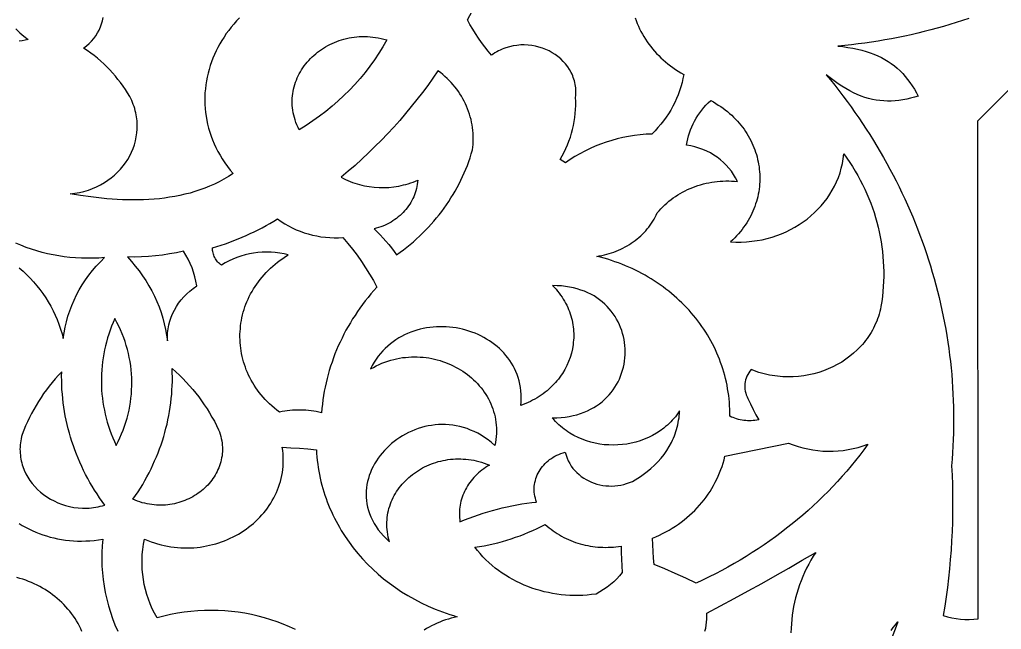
# Model space of a CAD drawing. Extents: x -3069 to -2029, y 258 to 1298.
# Drawn here: x -3006.6 to -2901.7, y 870.4 to 935.6 of the extents above; entities that cross this region are included whole.
import ezdxf

# ---------------------------------------------------------------- set-up
doc = ezdxf.new("R2010")
doc.units = 0
doc.layers.add('LAYER_1', color=18, linetype='CONTINUOUS')

msp = doc.modelspace()

# ---------------------------------------------------------------- linework, layer by layer
at = {"layer": 'LAYER_1'}
for points in [[(-2905.17, 935.75), (-2905.84, 935.52), (-2906.51, 935.31), (-2907.19, 935.1), (-2907.87, 934.9), (-2908.55, 934.71), (-2909.24, 934.52), (-2909.93, 934.34), (-2910.62, 934.18), (-2911.32, 934.01), (-2912.02, 933.86), (-2912.72, 933.72), (-2913.43, 933.58), (-2914.13, 933.45), (-2914.85, 933.33), (-2915.56, 933.22), (-2916.28, 933.12), (-2916.99, 933.02), (-2917.72, 932.94), (-2918.44, 932.86), (-2919.17, 932.79), (-2918.62, 932.73), (-2918.09, 932.65), (-2917.58, 932.56), (-2917.08, 932.46), (-2916.61, 932.35), (-2916.16, 932.22), (-2915.72, 932.07), (-2915.31, 931.92), (-2914.9, 931.75), (-2914.52, 931.56), (-2914.15, 931.36), (-2913.8, 931.15), (-2913.46, 930.92), (-2913.13, 930.68), (-2912.82, 930.42), (-2912.52, 930.15), (-2912.24, 929.86), (-2911.97, 929.55), (-2911.71, 929.23), (-2911.46, 928.9), (-2911.22, 928.54), (-2910.99, 928.18), (-2910.77, 927.79), (-2910.6, 927.45), (-2910.96, 927.33), (-2911.39, 927.21), (-2911.81, 927.12), (-2912.23, 927.03), (-2912.64, 926.97), (-2913.05, 926.93), (-2913.46, 926.91), (-2913.87, 926.9), (-2914.27, 926.92), (-2914.67, 926.96), (-2915.07, 927.02), (-2915.48, 927.09), (-2915.88, 927.19), (-2916.28, 927.31), (-2916.68, 927.45), (-2917.09, 927.62), (-2917.49, 927.8), (-2917.9, 928.01), (-2918.31, 928.24), (-2918.73, 928.49), (-2919.15, 928.77), (-2919.57, 929.07), (-2920, 929.39), (-2920.43, 929.73), (-2919.97, 929.17), (-2919.51, 928.6), (-2919.06, 928.03), (-2918.62, 927.46), (-2918.19, 926.88), (-2917.76, 926.29), (-2917.34, 925.7), (-2916.93, 925.11), (-2916.53, 924.52), (-2916.14, 923.92), (-2915.75, 923.32), (-2915.37, 922.71), (-2915, 922.1), (-2914.64, 921.49), (-2914.28, 920.87), (-2913.94, 920.25), (-2913.6, 919.63), (-2913.27, 919), (-2912.94, 918.38), (-2912.63, 917.74), (-2912.32, 917.11), (-2912.02, 916.47), (-2911.73, 915.83), (-2911.45, 915.19), (-2911.17, 914.54), (-2910.91, 913.89), (-2910.65, 913.24), (-2910.4, 912.58), (-2910.15, 911.93), (-2909.92, 911.27), (-2909.7, 910.61), (-2909.48, 909.94), (-2909.27, 909.28), (-2909.07, 908.61), (-2908.88, 907.94), (-2908.69, 907.27), (-2908.52, 906.59), (-2908.35, 905.92), (-2908.19, 905.24), (-2908.04, 904.56), (-2907.9, 903.88), (-2907.76, 903.2), (-2907.64, 902.51), (-2907.52, 901.83), (-2907.41, 901.14), (-2907.32, 900.45), (-2907.22, 899.76), (-2907.14, 899.07), (-2907.07, 898.38), (-2907, 897.69), (-2906.95, 896.99), (-2906.9, 896.3), (-2906.86, 895.6), (-2906.83, 894.9), (-2906.81, 894.21), (-2906.8, 893.51), (-2906.79, 892.81), (-2906.8, 892.11), (-2906.81, 891.41), (-2906.83, 890.71), (-2906.87, 890.01), (-2906.91, 889.31), (-2906.96, 888.61), (-2907.01, 887.9), (-2906.96, 886.9), (-2906.93, 885.9), (-2906.9, 884.9), (-2906.9, 883.9), (-2906.9, 882.89), (-2906.92, 881.89), (-2906.96, 880.89), (-2907.01, 879.89), (-2907.07, 878.89), (-2907.15, 877.89), (-2907.24, 876.89), (-2907.34, 875.89), (-2907.46, 874.89), (-2907.59, 873.9), (-2907.74, 872.91), (-2907.9, 871.91), (-2907.45, 871.78), (-2907, 871.67), (-2906.53, 871.58), (-2906.07, 871.52), (-2905.6, 871.49), (-2905.13, 871.49), (-2904.65, 871.51), (-2904.18, 871.55), (-2904.19, 924.79), (-2866.54, 962.44)], [(-2940.84, 935.82), (-2940.73, 935.52), (-2940.62, 935.22), (-2940.5, 934.93), (-2940.36, 934.64), (-2940.22, 934.36), (-2940.07, 934.08), (-2939.91, 933.8), (-2939.74, 933.53), (-2939.57, 933.26), (-2939.38, 933), (-2939.18, 932.74), (-2938.98, 932.49), (-2938.77, 932.24), (-2938.55, 932), (-2938.32, 931.77), (-2938.09, 931.54), (-2937.85, 931.31), (-2937.6, 931.1), (-2937.34, 930.89), (-2937.07, 930.68), (-2936.8, 930.49), (-2936.52, 930.3), (-2936.23, 930.11), (-2935.94, 929.94), (-2935.64, 929.77), (-2935.73, 929.32), (-2935.83, 928.88), (-2935.95, 928.45), (-2936.09, 928.02), (-2936.25, 927.59), (-2936.42, 927.17), (-2936.61, 926.76), (-2936.82, 926.35), (-2937.04, 925.95), (-2937.28, 925.56), (-2937.54, 925.18), (-2937.81, 924.8), (-2938.09, 924.44), (-2938.4, 924.08), (-2938.71, 923.73), (-2939.04, 923.39), (-2939.67, 923.36), (-2940.3, 923.31), (-2940.92, 923.23), (-2941.54, 923.13), (-2942.15, 923.01), (-2942.76, 922.87), (-2943.35, 922.71), (-2943.94, 922.52), (-2944.53, 922.31), (-2945.1, 922.09), (-2945.66, 921.84), (-2946.21, 921.57), (-2946.75, 921.28), (-2947.28, 920.97), (-2947.8, 920.65), (-2948.3, 920.3), (-2948.85, 920.67), (-2948.63, 921.06), (-2948.43, 921.44), (-2948.24, 921.84), (-2948.07, 922.24), (-2947.92, 922.64), (-2947.77, 923.05), (-2947.65, 923.47), (-2947.54, 923.88), (-2947.44, 924.3), (-2947.36, 924.72), (-2947.3, 925.15), (-2947.25, 925.57), (-2947.22, 926), (-2947.2, 926.43), (-2947.2, 926.86), (-2947.21, 927.29), (-2947.19, 927.5), (-2947.18, 927.71), (-2947.18, 927.91), (-2947.18, 928.11), (-2947.2, 928.31), (-2947.22, 928.5), (-2947.25, 928.69), (-2947.29, 928.88), (-2947.33, 929.07), (-2947.39, 929.25), (-2947.45, 929.43), (-2947.51, 929.61), (-2947.59, 929.78), (-2947.67, 929.95), (-2947.85, 930.27), (-2948.05, 930.58), (-2948.28, 930.88), (-2948.53, 931.16), (-2948.8, 931.42), (-2949.09, 931.66), (-2949.4, 931.88), (-2949.72, 932.08), (-2950.05, 932.27), (-2950.4, 932.43), (-2950.76, 932.57), (-2951.13, 932.69), (-2951.51, 932.78), (-2951.9, 932.85), (-2952.29, 932.89), (-2952.69, 932.91), (-2953.08, 932.91), (-2953.48, 932.87), (-2953.88, 932.81), (-2954.28, 932.72), (-2954.68, 932.6), (-2954.87, 932.53), (-2955.07, 932.45), (-2955.26, 932.36), (-2955.45, 932.27), (-2955.64, 932.17), (-2955.83, 932.06), (-2956.01, 931.94), (-2956.2, 931.81), (-2956.56, 932.26), (-2956.91, 932.72), (-2957.25, 933.18), (-2957.58, 933.65), (-2957.9, 934.12), (-2958.21, 934.61), (-2958.5, 935.09), (-2958.78, 935.59), (-2958.02, 936.97)], [(-2983.14, 935.8), (-2983.45, 935.48), (-2983.74, 935.15), (-2984.02, 934.81), (-2984.29, 934.47), (-2984.55, 934.12), (-2984.79, 933.76), (-2985.03, 933.4), (-2985.24, 933.03), (-2985.45, 932.65), (-2985.64, 932.27), (-2985.82, 931.89), (-2985.98, 931.5), (-2986.14, 931.1), (-2986.27, 930.7), (-2986.4, 930.3), (-2986.5, 929.89), (-2986.6, 929.48), (-2986.68, 929.07), (-2986.74, 928.65), (-2986.79, 928.23), (-2986.83, 927.81), (-2986.85, 927.39), (-2986.85, 926.97), (-2986.84, 926.55), (-2986.82, 926.13), (-2986.78, 925.7), (-2986.72, 925.28), (-2986.64, 924.85), (-2986.55, 924.43), (-2986.45, 924.01), (-2986.32, 923.59), (-2986.18, 923.17), (-2986.02, 922.76), (-2985.85, 922.34), (-2985.66, 921.93), (-2985.45, 921.52), (-2985.22, 921.12), (-2984.98, 920.72), (-2984.72, 920.32), (-2984.44, 919.93), (-2984.14, 919.54), (-2983.82, 919.16), (-2984.31, 918.85), (-2984.81, 918.56), (-2985.31, 918.29), (-2985.81, 918.04), (-2986.33, 917.82), (-2986.85, 917.61), (-2987.37, 917.41), (-2987.9, 917.24), (-2988.43, 917.08), (-2988.97, 916.94), (-2989.51, 916.82), (-2990.06, 916.71), (-2990.61, 916.62), (-2991.16, 916.54), (-2991.71, 916.47), (-2992.27, 916.42), (-2992.83, 916.38), (-2993.39, 916.35), (-2993.95, 916.34), (-2994.51, 916.34), (-2995.08, 916.35), (-2995.64, 916.36), (-2996.21, 916.39), (-2996.77, 916.43), (-2997.34, 916.47), (-2997.9, 916.53), (-2998.47, 916.59), (-2999.03, 916.66), (-3000.15, 916.81), (-3001.26, 916.99), (-3000.75, 917.06), (-3000.26, 917.14), (-2999.77, 917.26), (-2999.3, 917.4), (-2998.85, 917.56), (-2998.42, 917.75), (-2998, 917.96), (-2997.59, 918.19), (-2997.21, 918.45), (-2996.85, 918.72), (-2996.5, 919), (-2996.18, 919.31), (-2995.87, 919.63), (-2995.59, 919.97), (-2995.33, 920.32), (-2995.09, 920.68), (-2994.87, 921.06), (-2994.68, 921.44), (-2994.52, 921.84), (-2994.37, 922.24), (-2994.26, 922.65), (-2994.17, 923.07), (-2994.11, 923.5), (-2994.07, 923.92), (-2994.07, 924.36), (-2994.09, 924.79), (-2994.14, 925.23), (-2994.18, 925.45), (-2994.23, 925.66), (-2994.28, 925.88), (-2994.34, 926.1), (-2994.41, 926.32), (-2994.49, 926.54), (-2994.57, 926.75), (-2994.66, 926.97), (-2994.77, 927.18), (-2994.87, 927.4), (-2995.1, 927.78), (-2995.34, 928.15), (-2995.59, 928.52), (-2995.85, 928.88), (-2996.13, 929.23), (-2996.41, 929.58), (-2996.7, 929.92), (-2997.01, 930.25), (-2997.32, 930.57), (-2997.65, 930.88), (-2997.98, 931.19), (-2998.33, 931.49), (-2998.68, 931.77), (-2999.04, 932.05), (-2999.42, 932.32), (-2999.8, 932.58), (-2999.5, 932.82), (-2999.22, 933.07), (-2998.96, 933.33), (-2998.72, 933.61), (-2998.51, 933.9), (-2998.32, 934.2), (-2998.15, 934.51), (-2998.01, 934.84), (-2997.89, 935.17), (-2997.8, 935.5), (-2997.73, 935.85)], [(-3007.04, 934.62), (-3006.62, 934.22), (-3006.18, 933.84), (-3005.72, 933.48), (-3006.05, 933.43), (-3006.38, 933.37), (-3006.7, 933.31)], [(-3006.68, 909.07), (-3006.27, 908.71), (-3005.88, 908.34), (-3005.51, 907.96), (-3005.15, 907.57), (-3004.8, 907.16), (-3004.47, 906.75), (-3004.16, 906.32), (-3003.86, 905.88), (-3003.58, 905.43), (-3003.31, 904.97), (-3003.07, 904.5), (-3002.84, 904.03), (-3002.63, 903.54), (-3002.44, 903.05), (-3002.27, 902.54), (-3002.11, 902.03), (-3001.98, 901.51), (-3001.9, 902.12), (-3001.78, 902.72), (-3001.65, 903.32), (-3001.48, 903.91), (-3001.29, 904.49), (-3001.07, 905.06), (-3000.83, 905.63), (-3000.56, 906.18), (-3000.27, 906.72), (-2999.95, 907.26), (-2999.61, 907.78), (-2999.24, 908.29), (-2998.86, 908.78), (-2998.45, 909.26), (-2998.01, 909.73), (-2997.56, 910.18), (-2998.18, 910.13), (-2998.8, 910.1), (-2999.42, 910.1), (-3000.04, 910.11), (-3000.66, 910.14), (-3001.27, 910.19), (-3001.87, 910.26), (-3002.47, 910.35), (-3003.07, 910.46), (-3003.66, 910.58), (-3004.24, 910.73), (-3004.82, 910.89), (-3005.39, 911.07), (-3005.95, 911.27), (-3006.51, 911.49), (-3007.05, 911.72)], [(-2977.16, 870.4), (-2977.81, 870.69), (-2978.46, 870.97), (-2979.12, 871.22), (-2979.79, 871.45), (-2980.48, 871.66), (-2981.16, 871.84), (-2981.86, 872), (-2982.56, 872.14), (-2983.27, 872.25), (-2983.99, 872.34), (-2984.7, 872.4), (-2985.42, 872.44), (-2986.15, 872.45), (-2986.87, 872.44), (-2987.6, 872.41), (-2988.33, 872.34), (-2989.06, 872.26), (-2989.78, 872.14), (-2990.51, 872), (-2991.23, 871.84), (-2991.95, 871.65), (-2992.22, 872.14), (-2992.46, 872.63), (-2992.68, 873.14), (-2992.88, 873.65), (-2993.05, 874.17), (-2993.2, 874.69), (-2993.32, 875.22), (-2993.42, 875.75), (-2993.49, 876.28), (-2993.54, 876.82), (-2993.56, 877.36), (-2993.56, 877.9), (-2993.53, 878.44), (-2993.48, 878.98), (-2993.4, 879.52), (-2993.3, 880.06), (-2992.95, 879.92), (-2992.59, 879.78), (-2992.24, 879.66), (-2991.89, 879.56), (-2991.53, 879.46), (-2991.18, 879.38), (-2990.83, 879.31), (-2990.47, 879.25), (-2990.12, 879.2), (-2989.77, 879.17), (-2989.41, 879.14), (-2989.06, 879.13), (-2988.72, 879.13), (-2988.37, 879.13), (-2988.02, 879.15), (-2987.68, 879.18), (-2987.34, 879.22), (-2987, 879.27), (-2986.67, 879.34), (-2986.34, 879.41), (-2986.01, 879.49), (-2985.68, 879.58), (-2985.36, 879.68), (-2985.05, 879.78), (-2984.74, 879.9), (-2984.43, 880.03), (-2984.13, 880.17), (-2983.83, 880.31), (-2983.54, 880.46), (-2983.25, 880.62), (-2982.97, 880.79), (-2982.7, 880.97), (-2982.43, 881.15), (-2982.17, 881.35), (-2981.91, 881.55), (-2981.66, 881.76), (-2981.42, 881.97), (-2981.19, 882.19), (-2980.96, 882.42), (-2980.75, 882.66), (-2980.54, 882.9), (-2980.34, 883.15), (-2980.15, 883.4), (-2979.96, 883.66), (-2979.79, 883.93), (-2979.63, 884.2), (-2979.47, 884.48), (-2979.33, 884.76), (-2979.19, 885.05), (-2979.07, 885.34), (-2978.96, 885.64), (-2978.85, 885.94), (-2978.76, 886.25), (-2978.68, 886.56), (-2978.61, 886.88), (-2978.56, 887.2), (-2978.51, 887.52), (-2978.48, 887.85), (-2978.46, 888.18), (-2978.46, 888.52), (-2978.46, 888.86), (-2978.48, 889.2), (-2978.52, 889.55), (-2978.57, 889.89), (-2977.65, 889.85), (-2976.74, 889.79), (-2975.83, 889.72), (-2974.92, 889.62), (-2974.9, 889.24), (-2974.87, 888.86), (-2974.83, 888.47), (-2974.78, 888.09), (-2974.73, 887.72), (-2974.66, 887.34), (-2974.59, 886.97), (-2974.52, 886.59), (-2974.43, 886.23), (-2974.34, 885.86), (-2974.23, 885.49), (-2974.13, 885.13), (-2974.01, 884.77), (-2973.89, 884.41), (-2973.76, 884.06), (-2973.62, 883.71), (-2973.47, 883.36), (-2973.32, 883.02), (-2973.16, 882.67), (-2973, 882.33), (-2972.82, 882), (-2972.64, 881.67), (-2972.46, 881.34), (-2972.26, 881.01), (-2971.86, 880.37), (-2971.43, 879.74), (-2970.97, 879.13), (-2970.49, 878.54), (-2969.98, 877.96), (-2969.45, 877.4), (-2968.9, 876.86), (-2968.32, 876.34), (-2967.73, 875.84), (-2967.11, 875.36), (-2966.47, 874.89), (-2965.81, 874.45), (-2965.13, 874.03), (-2964.43, 873.64), (-2963.71, 873.27), (-2962.98, 872.92), (-2962.22, 872.59), (-2961.84, 872.44), (-2961.45, 872.3), (-2961.06, 872.16), (-2960.66, 872.02), (-2960.27, 871.9), (-2959.86, 871.78), (-2960.18, 871.71), (-2960.5, 871.62), (-2960.81, 871.53), (-2961.12, 871.43), (-2961.43, 871.33), (-2961.73, 871.21), (-2962.02, 871.09), (-2962.31, 870.95), (-2962.6, 870.81), (-2962.87, 870.66), (-2963.15, 870.51), (-2963.41, 870.34)], [(-3006.7, 881.74), (-3006.36, 881.54), (-3006.02, 881.34), (-3005.66, 881.16), (-3005.3, 880.99), (-3004.93, 880.83), (-3004.56, 880.68), (-3004.18, 880.54), (-3003.79, 880.41), (-3003.39, 880.3), (-3002.99, 880.2), (-3002.58, 880.11), (-3002.17, 880.03), (-3001.75, 879.97), (-3001.32, 879.93), (-3000.89, 879.89), (-3000.46, 879.87), (-3000.02, 879.87), (-2999.58, 879.88), (-2999.13, 879.9), (-2998.68, 879.94), (-2998.22, 880), (-2997.76, 880.07), (-2997.82, 879.35), (-2997.86, 878.63), (-2997.86, 877.91), (-2997.84, 877.19), (-2997.79, 876.48), (-2997.72, 875.76), (-2997.62, 875.05), (-2997.49, 874.35), (-2997.33, 873.65), (-2997.15, 872.95), (-2996.94, 872.26), (-2996.71, 871.57), (-2996.45, 870.9), (-2996.16, 870.23)], [(-2933.38, 870.24), (-2933.3, 870.54), (-2933.24, 870.86), (-2933.2, 871.18), (-2933.18, 871.5), (-2933.17, 871.83), (-2933.19, 872.16), (-2931.71, 872.94), (-2930.24, 873.73), (-2928.77, 874.53), (-2927.31, 875.33), (-2925.86, 876.15), (-2924.41, 876.98), (-2922.97, 877.81), (-2921.53, 878.66), (-2921.8, 878.24), (-2922.05, 877.82), (-2922.29, 877.39), (-2922.51, 876.96), (-2922.72, 876.52), (-2922.92, 876.08), (-2923.1, 875.63), (-2923.27, 875.18), (-2923.42, 874.73), (-2923.56, 874.27), (-2923.69, 873.81), (-2923.8, 873.35), (-2923.9, 872.88), (-2923.98, 872.42), (-2924.05, 871.95), (-2924.1, 871.48), (-2924.14, 871.01), (-2924.17, 870.54), (-2924.18, 870.07)], [(-2999.98, 870.2), (-3000.11, 870.49), (-3000.25, 870.77), (-3000.4, 871.05), (-3000.55, 871.32), (-3000.72, 871.59), (-3000.9, 871.85), (-3001.09, 872.11), (-3001.28, 872.36), (-3001.49, 872.6), (-3001.7, 872.84), (-3001.92, 873.07), (-3002.14, 873.3), (-3002.38, 873.52), (-3002.62, 873.73), (-3002.87, 873.93), (-3003.12, 874.13), (-3003.39, 874.32), (-3003.65, 874.5), (-3003.93, 874.67), (-3004.21, 874.84), (-3004.49, 875), (-3004.78, 875.15), (-3005.08, 875.29), (-3005.38, 875.43), (-3005.69, 875.55), (-3006, 875.67), (-3006.31, 875.78), (-3006.63, 875.88), (-3006.95, 875.97)], [(-2913.48, 870.3), (-2913.24, 870.61), (-2913, 870.92), (-2912.77, 871.23), (-2913.05, 870.43), (-2913.36, 869.63)]]:
    msp.add_lwpolyline(points, dxfattribs=at)
for points in [[(-2967.4, 933.45), (-2967.81, 932.72), (-2968.25, 932.02), (-2968.72, 931.32), (-2969.21, 930.64), (-2969.72, 929.98), (-2970.25, 929.33), (-2970.81, 928.7), (-2971.39, 928.09), (-2971.99, 927.49), (-2972.61, 926.91), (-2973.25, 926.35), (-2973.91, 925.81), (-2974.6, 925.29), (-2975.3, 924.79), (-2976.02, 924.3), (-2976.75, 923.84), (-2976.88, 924.1), (-2977, 924.36), (-2977.1, 924.62), (-2977.19, 924.89), (-2977.27, 925.15), (-2977.34, 925.41), (-2977.4, 925.67), (-2977.44, 925.93), (-2977.47, 926.19), (-2977.5, 926.44), (-2977.51, 926.7), (-2977.51, 926.95), (-2977.5, 927.21), (-2977.48, 927.46), (-2977.45, 927.71), (-2977.41, 927.95), (-2977.36, 928.2), (-2977.3, 928.44), (-2977.23, 928.68), (-2977.15, 928.92), (-2977.06, 929.15), (-2976.97, 929.38), (-2976.86, 929.6), (-2976.75, 929.83), (-2976.63, 930.05), (-2976.5, 930.26), (-2976.36, 930.47), (-2976.21, 930.67), (-2976.06, 930.88), (-2975.9, 931.07), (-2975.73, 931.26), (-2975.56, 931.45), (-2975.38, 931.63), (-2975.19, 931.8), (-2974.99, 931.97), (-2974.79, 932.13), (-2974.59, 932.29), (-2974.37, 932.44), (-2974.16, 932.58), (-2973.93, 932.72), (-2973.7, 932.85), (-2973.47, 932.97), (-2973.23, 933.08), (-2972.99, 933.19), (-2972.74, 933.29), (-2972.49, 933.38), (-2972.23, 933.46), (-2971.97, 933.54), (-2971.7, 933.6), (-2971.43, 933.66), (-2971.16, 933.71), (-2970.89, 933.75), (-2970.61, 933.78), (-2970.33, 933.8), (-2970.04, 933.81), (-2969.76, 933.81), (-2969.47, 933.81), (-2969.18, 933.79), (-2968.89, 933.76), (-2968.59, 933.72), (-2968.3, 933.67), (-2968, 933.6), (-2967.7, 933.53)], [(-2961.92, 930.16), (-2962.46, 929.37), (-2963.01, 928.59), (-2963.58, 927.82), (-2964.17, 927.07), (-2964.77, 926.32), (-2965.38, 925.58), (-2966.01, 924.85), (-2966.65, 924.13), (-2967.3, 923.42), (-2967.97, 922.73), (-2968.66, 922.04), (-2969.35, 921.36), (-2970.06, 920.7), (-2970.78, 920.04), (-2971.52, 919.4), (-2972.26, 918.77), (-2972.03, 918.64), (-2971.79, 918.53), (-2971.55, 918.42), (-2971.3, 918.32), (-2971.06, 918.22), (-2970.81, 918.13), (-2970.56, 918.05), (-2970.3, 917.98), (-2970.05, 917.92), (-2969.79, 917.86), (-2969.27, 917.76), (-2968.75, 917.7), (-2968.22, 917.67), (-2967.69, 917.66), (-2967.17, 917.68), (-2966.64, 917.74), (-2966.38, 917.78), (-2966.12, 917.82), (-2965.86, 917.88), (-2965.6, 917.94), (-2965.34, 918), (-2965.09, 918.08), (-2964.84, 918.16), (-2964.59, 918.25), (-2964.34, 918.35), (-2964.09, 918.46), (-2964.11, 918.23), (-2964.14, 918), (-2964.18, 917.77), (-2964.23, 917.55), (-2964.28, 917.33), (-2964.35, 917.11), (-2964.42, 916.9), (-2964.51, 916.69), (-2964.6, 916.48), (-2964.7, 916.28), (-2964.82, 916.08), (-2964.93, 915.89), (-2965.06, 915.7), (-2965.2, 915.51), (-2965.34, 915.33), (-2965.49, 915.16), (-2965.65, 914.99), (-2965.81, 914.83), (-2965.98, 914.67), (-2966.16, 914.52), (-2966.34, 914.37), (-2966.54, 914.24), (-2966.73, 914.1), (-2966.94, 913.98), (-2967.15, 913.86), (-2967.36, 913.75), (-2967.58, 913.65), (-2967.81, 913.55), (-2968.04, 913.47), (-2968.28, 913.39), (-2968.52, 913.32), (-2968.76, 913.25), (-2968.43, 912.93), (-2968.1, 912.6), (-2967.78, 912.26), (-2967.48, 911.92), (-2967.18, 911.57), (-2966.89, 911.21), (-2966.61, 910.84), (-2966.34, 910.47), (-2965.97, 910.74), (-2965.6, 911.01), (-2965.25, 911.29), (-2964.9, 911.58), (-2964.55, 911.87), (-2964.22, 912.17), (-2963.89, 912.47), (-2963.57, 912.78), (-2963.25, 913.1), (-2962.94, 913.42), (-2962.65, 913.75), (-2962.35, 914.08), (-2962.07, 914.42), (-2961.79, 914.76), (-2961.52, 915.11), (-2961.26, 915.46), (-2961.01, 915.82), (-2960.77, 916.18), (-2960.53, 916.55), (-2960.3, 916.92), (-2960.08, 917.29), (-2959.87, 917.67), (-2959.67, 918.06), (-2959.47, 918.44), (-2959.29, 918.84), (-2959.11, 919.23), (-2958.94, 919.63), (-2958.78, 920.03), (-2958.63, 920.44), (-2958.49, 920.85), (-2958.36, 921.26), (-2958.24, 921.68), (-2958.2, 921.98), (-2958.17, 922.28), (-2958.15, 922.58), (-2958.15, 922.88), (-2958.15, 923.18), (-2958.17, 923.48), (-2958.19, 923.77), (-2958.22, 924.07), (-2958.27, 924.36), (-2958.32, 924.65), (-2958.39, 924.94), (-2958.47, 925.23), (-2958.55, 925.52), (-2958.65, 925.8), (-2958.75, 926.08), (-2958.86, 926.35), (-2958.99, 926.62), (-2959.12, 926.89), (-2959.26, 927.16), (-2959.41, 927.42), (-2959.57, 927.67), (-2959.74, 927.93), (-2959.92, 928.17), (-2960.11, 928.42), (-2960.31, 928.65), (-2960.51, 928.89), (-2960.72, 929.11), (-2960.95, 929.33), (-2961.18, 929.55), (-2961.41, 929.76), (-2961.66, 929.96)], [(-2929.91, 918.31), (-2930.1, 918.69), (-2930.31, 919.06), (-2930.55, 919.41), (-2930.81, 919.74), (-2931.1, 920.06), (-2931.4, 920.36), (-2931.73, 920.64), (-2932.07, 920.9), (-2932.43, 921.14), (-2932.8, 921.36), (-2933.19, 921.56), (-2933.6, 921.74), (-2934.02, 921.89), (-2934.45, 922.02), (-2934.89, 922.12), (-2935.34, 922.2), (-2935.29, 922.54), (-2935.22, 922.87), (-2935.13, 923.2), (-2935.03, 923.53), (-2934.92, 923.85), (-2934.79, 924.17), (-2934.64, 924.48), (-2934.49, 924.78), (-2934.32, 925.08), (-2934.13, 925.37), (-2933.93, 925.66), (-2933.72, 925.94), (-2933.5, 926.21), (-2933.27, 926.47), (-2933.02, 926.72), (-2932.76, 926.97), (-2932.48, 926.82), (-2932.21, 926.66), (-2931.95, 926.49), (-2931.69, 926.32), (-2931.44, 926.15), (-2931.2, 925.97), (-2930.97, 925.78), (-2930.74, 925.59), (-2930.52, 925.39), (-2930.31, 925.19), (-2930.11, 924.99), (-2929.91, 924.78), (-2929.72, 924.56), (-2929.54, 924.34), (-2929.37, 924.12), (-2929.2, 923.89), (-2929.04, 923.66), (-2928.89, 923.43), (-2928.75, 923.19), (-2928.61, 922.95), (-2928.49, 922.71), (-2928.37, 922.46), (-2928.25, 922.21), (-2928.15, 921.96), (-2928.05, 921.71), (-2927.96, 921.46), (-2927.88, 921.2), (-2927.81, 920.94), (-2927.75, 920.68), (-2927.69, 920.42), (-2927.64, 920.15), (-2927.6, 919.89), (-2927.57, 919.62), (-2927.54, 919.36), (-2927.52, 919.09), (-2927.51, 918.82), (-2927.51, 918.56), (-2927.52, 918.29), (-2927.54, 918.02), (-2927.56, 917.76), (-2927.59, 917.49), (-2927.63, 917.22), (-2927.68, 916.96), (-2927.74, 916.69), (-2927.8, 916.43), (-2927.88, 916.17), (-2927.96, 915.91), (-2928.05, 915.65), (-2928.15, 915.39), (-2928.25, 915.14), (-2928.37, 914.88), (-2928.49, 914.63), (-2928.62, 914.38), (-2928.76, 914.14), (-2928.91, 913.9), (-2929.07, 913.66), (-2929.24, 913.42), (-2929.41, 913.18), (-2929.59, 912.95), (-2929.79, 912.73), (-2929.99, 912.5), (-2930.2, 912.29), (-2930.41, 912.07), (-2930.64, 911.86), (-2930.06, 911.84), (-2929.49, 911.84), (-2928.92, 911.86), (-2928.36, 911.92), (-2927.81, 911.99), (-2927.27, 912.09), (-2926.73, 912.22), (-2926.21, 912.37), (-2925.7, 912.54), (-2925.19, 912.73), (-2924.7, 912.94), (-2924.22, 913.18), (-2923.76, 913.43), (-2923.31, 913.7), (-2922.88, 913.99), (-2922.46, 914.3), (-2922.06, 914.63), (-2921.67, 914.98), (-2921.3, 915.34), (-2920.96, 915.71), (-2920.63, 916.11), (-2920.32, 916.51), (-2920.03, 916.94), (-2919.77, 917.37), (-2919.53, 917.82), (-2919.31, 918.28), (-2919.11, 918.75), (-2918.94, 919.24), (-2918.8, 919.73), (-2918.68, 920.24), (-2918.59, 920.75), (-2918.53, 921.27), (-2918.21, 920.82), (-2917.89, 920.36), (-2917.6, 919.9), (-2917.31, 919.43), (-2917.04, 918.95), (-2916.77, 918.47), (-2916.53, 917.98), (-2916.29, 917.5), (-2916.07, 917), (-2915.86, 916.5), (-2915.66, 916), (-2915.47, 915.5), (-2915.3, 914.99), (-2915.14, 914.47), (-2915, 913.96), (-2914.87, 913.44), (-2914.75, 912.92), (-2914.64, 912.4), (-2914.55, 911.87), (-2914.47, 911.34), (-2914.4, 910.81), (-2914.35, 910.28), (-2914.31, 909.75), (-2914.28, 909.22), (-2914.27, 908.68), (-2914.27, 908.15), (-2914.28, 907.61), (-2914.31, 907.08), (-2914.35, 906.54), (-2914.41, 906), (-2914.48, 905.47), (-2914.56, 904.93), (-2914.62, 904.66), (-2914.68, 904.4), (-2914.76, 904.13), (-2914.84, 903.87), (-2914.93, 903.62), (-2915.02, 903.37), (-2915.13, 903.12), (-2915.24, 902.88), (-2915.36, 902.64), (-2915.48, 902.41), (-2915.62, 902.18), (-2915.75, 901.95), (-2915.9, 901.73), (-2916.05, 901.51), (-2916.21, 901.3), (-2916.37, 901.1), (-2916.54, 900.89), (-2916.72, 900.7), (-2917.09, 900.32), (-2917.48, 899.96), (-2917.89, 899.62), (-2918.32, 899.31), (-2918.76, 899.01), (-2919.23, 898.74), (-2919.7, 898.5), (-2920.2, 898.27), (-2920.7, 898.07), (-2921.22, 897.9), (-2921.74, 897.75), (-2922.28, 897.63), (-2922.82, 897.54), (-2923.38, 897.47), (-2923.93, 897.43), (-2924.49, 897.42), (-2925.06, 897.44), (-2925.34, 897.46), (-2925.63, 897.49), (-2925.91, 897.53), (-2926.19, 897.57), (-2926.48, 897.62), (-2926.76, 897.68), (-2927.04, 897.75), (-2927.33, 897.82), (-2927.61, 897.9), (-2927.89, 898), (-2928.17, 898.1), (-2928.45, 898.2), (-2928.58, 898.03), (-2928.7, 897.86), (-2928.8, 897.67), (-2928.89, 897.49), (-2928.97, 897.29), (-2929.03, 897.1), (-2929.07, 896.9), (-2929.1, 896.7), (-2929.12, 896.5), (-2929.12, 896.3), (-2929.1, 896.09), (-2929.07, 895.89), (-2929.02, 895.69), (-2928.96, 895.49), (-2928.88, 895.3), (-2928.79, 895.11), (-2928.51, 894.53), (-2928.23, 893.95), (-2927.93, 893.38), (-2927.63, 892.82), (-2927.83, 892.78), (-2928.03, 892.76), (-2928.23, 892.74), (-2928.42, 892.73), (-2928.62, 892.72), (-2928.82, 892.73), (-2929.02, 892.74), (-2929.22, 892.76), (-2929.41, 892.79), (-2929.61, 892.83), (-2929.8, 892.87), (-2929.99, 892.93), (-2930.18, 892.99), (-2930.37, 893.06), (-2930.55, 893.13), (-2930.73, 893.22), (-2930.72, 893.59), (-2930.73, 893.96), (-2930.75, 894.33), (-2930.77, 894.7), (-2930.8, 895.07), (-2930.84, 895.43), (-2930.89, 895.8), (-2930.95, 896.16), (-2931.02, 896.52), (-2931.09, 896.87), (-2931.17, 897.23), (-2931.26, 897.58), (-2931.36, 897.93), (-2931.46, 898.28), (-2931.58, 898.62), (-2931.7, 898.97), (-2931.83, 899.31), (-2931.96, 899.64), (-2932.1, 899.97), (-2932.25, 900.3), (-2932.41, 900.63), (-2932.58, 900.95), (-2932.75, 901.27), (-2932.93, 901.59), (-2933.11, 901.9), (-2933.3, 902.21), (-2933.5, 902.52), (-2933.71, 902.82), (-2933.92, 903.12), (-2934.14, 903.41), (-2934.37, 903.7), (-2934.6, 903.99), (-2934.84, 904.27), (-2935.08, 904.54), (-2935.33, 904.81), (-2935.59, 905.08), (-2935.85, 905.34), (-2936.12, 905.6), (-2936.4, 905.85), (-2936.68, 906.1), (-2936.96, 906.34), (-2937.25, 906.58), (-2937.55, 906.81), (-2937.85, 907.04), (-2938.16, 907.26), (-2938.47, 907.48), (-2938.79, 907.69), (-2939.12, 907.89), (-2939.45, 908.09), (-2939.78, 908.29), (-2940.12, 908.47), (-2940.46, 908.65), (-2940.81, 908.83), (-2941.16, 909), (-2941.52, 909.16), (-2941.88, 909.31), (-2942.25, 909.46), (-2942.62, 909.6), (-2943, 909.74), (-2943.38, 909.87), (-2943.76, 909.99), (-2944.15, 910.11), (-2944.54, 910.21), (-2944.94, 910.31), (-2944.67, 910.36), (-2944.4, 910.41), (-2944.13, 910.46), (-2943.87, 910.53), (-2943.61, 910.6), (-2943.36, 910.68), (-2943.11, 910.77), (-2942.86, 910.86), (-2942.62, 910.96), (-2942.38, 911.07), (-2942.14, 911.19), (-2941.91, 911.31), (-2941.68, 911.44), (-2941.46, 911.57), (-2941.25, 911.71), (-2941.04, 911.86), (-2940.83, 912.01), (-2940.63, 912.17), (-2940.43, 912.34), (-2940.24, 912.51), (-2940.06, 912.68), (-2939.88, 912.86), (-2939.71, 913.05), (-2939.55, 913.24), (-2939.39, 913.44), (-2939.24, 913.64), (-2939.09, 913.85), (-2938.95, 914.06), (-2938.82, 914.27), (-2938.7, 914.5), (-2938.58, 914.72), (-2938.48, 914.95), (-2938.29, 915.17), (-2938.09, 915.39), (-2937.88, 915.6), (-2937.67, 915.81), (-2937.46, 916.01), (-2937.23, 916.2), (-2937, 916.38), (-2936.77, 916.56), (-2936.52, 916.72), (-2936.28, 916.88), (-2936.02, 917.04), (-2935.77, 917.18), (-2935.5, 917.32), (-2935.24, 917.45), (-2934.97, 917.57), (-2934.69, 917.68), (-2934.41, 917.79), (-2934.13, 917.88), (-2933.84, 917.97), (-2933.55, 918.05), (-2933.26, 918.12), (-2932.96, 918.18), (-2932.66, 918.24), (-2932.36, 918.28), (-2932.06, 918.32), (-2931.76, 918.34), (-2931.45, 918.36), (-2931.14, 918.37), (-2930.84, 918.37), (-2930.53, 918.36), (-2930.22, 918.34)], [(-2972.08, 912.33), (-2971.56, 911.7), (-2971.05, 911.06), (-2970.57, 910.42), (-2970.11, 909.76), (-2969.66, 909.09), (-2969.24, 908.4), (-2968.83, 907.71), (-2968.45, 907.01), (-2968.77, 906.65), (-2969.09, 906.29), (-2969.39, 905.92), (-2969.69, 905.54), (-2969.98, 905.17), (-2970.26, 904.78), (-2970.53, 904.4), (-2970.79, 904), (-2971.05, 903.61), (-2971.29, 903.21), (-2971.53, 902.8), (-2971.76, 902.4), (-2971.97, 901.98), (-2972.18, 901.57), (-2972.38, 901.15), (-2972.58, 900.73), (-2972.76, 900.3), (-2972.93, 899.87), (-2973.1, 899.44), (-2973.25, 899), (-2973.4, 898.56), (-2973.54, 898.12), (-2973.66, 897.68), (-2973.78, 897.23), (-2973.89, 896.79), (-2973.99, 896.33), (-2974.08, 895.88), (-2974.15, 895.43), (-2974.22, 894.97), (-2974.28, 894.51), (-2974.33, 894.05), (-2974.37, 893.59), (-2974.65, 893.65), (-2974.93, 893.71), (-2975.21, 893.76), (-2975.49, 893.79), (-2975.77, 893.83), (-2976.05, 893.85), (-2976.33, 893.86), (-2976.61, 893.87), (-2976.9, 893.87), (-2977.18, 893.86), (-2977.46, 893.85), (-2977.75, 893.83), (-2978.03, 893.79), (-2978.31, 893.76), (-2978.59, 893.71), (-2978.87, 893.65), (-2979.14, 893.87), (-2979.41, 894.08), (-2979.67, 894.31), (-2979.92, 894.53), (-2980.15, 894.77), (-2980.38, 895.01), (-2980.6, 895.25), (-2980.82, 895.5), (-2981.02, 895.75), (-2981.21, 896), (-2981.39, 896.26), (-2981.56, 896.53), (-2981.73, 896.79), (-2981.88, 897.06), (-2982.03, 897.34), (-2982.16, 897.61), (-2982.29, 897.89), (-2982.41, 898.18), (-2982.51, 898.46), (-2982.61, 898.75), (-2982.7, 899.03), (-2982.78, 899.32), (-2982.85, 899.61), (-2982.91, 899.91), (-2982.97, 900.2), (-2983.01, 900.5), (-2983.04, 900.79), (-2983.07, 901.09), (-2983.08, 901.38), (-2983.09, 901.68), (-2983.09, 901.98), (-2983.07, 902.27), (-2983.05, 902.57), (-2983.02, 902.87), (-2982.98, 903.16), (-2982.93, 903.45), (-2982.88, 903.75), (-2982.81, 904.04), (-2982.73, 904.33), (-2982.65, 904.61), (-2982.56, 904.9), (-2982.45, 905.18), (-2982.34, 905.46), (-2982.22, 905.74), (-2982.09, 906.02), (-2981.95, 906.29), (-2981.8, 906.56), (-2981.64, 906.83), (-2981.48, 907.09), (-2981.3, 907.35), (-2981.12, 907.6), (-2980.93, 907.85), (-2980.73, 908.1), (-2980.51, 908.34), (-2980.29, 908.58), (-2980.07, 908.81), (-2979.83, 909.03), (-2979.58, 909.26), (-2979.33, 909.47), (-2979.06, 909.68), (-2978.79, 909.89), (-2978.51, 910.08), (-2978.22, 910.28), (-2977.92, 910.46), (-2978.38, 910.57), (-2978.84, 910.65), (-2979.31, 910.71), (-2979.77, 910.75), (-2980.24, 910.76), (-2980.71, 910.75), (-2981.17, 910.72), (-2981.63, 910.66), (-2982.08, 910.57), (-2982.53, 910.47), (-2982.98, 910.34), (-2983.41, 910.19), (-2983.84, 910.02), (-2984.26, 909.82), (-2984.67, 909.6), (-2985.06, 909.36), (-2985.17, 909.45), (-2985.28, 909.54), (-2985.39, 909.63), (-2985.48, 909.73), (-2985.57, 909.84), (-2985.65, 909.95), (-2985.72, 910.06), (-2985.79, 910.18), (-2985.84, 910.3), (-2985.89, 910.43), (-2985.93, 910.55), (-2985.97, 910.68), (-2985.99, 910.81), (-2986.01, 910.95), (-2986.01, 911.08), (-2986.01, 911.22), (-2985.55, 911.36), (-2985.09, 911.5), (-2984.64, 911.66), (-2984.19, 911.82), (-2983.74, 911.99), (-2983.3, 912.17), (-2982.86, 912.35), (-2982.42, 912.54), (-2981.99, 912.74), (-2981.56, 912.94), (-2981.13, 913.15), (-2980.71, 913.37), (-2980.29, 913.6), (-2979.88, 913.83), (-2979.47, 914.07), (-2979.07, 914.31), (-2978.7, 914.05), (-2978.31, 913.8), (-2977.91, 913.57), (-2977.51, 913.36), (-2977.09, 913.16), (-2976.66, 912.99), (-2976.23, 912.84), (-2975.79, 912.7), (-2975.34, 912.58), (-2974.88, 912.49), (-2974.43, 912.41), (-2973.96, 912.35), (-2973.49, 912.31), (-2973.02, 912.3), (-2972.55, 912.3)], [(-2989.14, 910.86), (-2989.88, 910.7), (-2990.62, 910.56), (-2991.37, 910.45), (-2992.11, 910.36), (-2992.87, 910.29), (-2993.62, 910.25), (-2994.38, 910.23), (-2995.13, 910.24), (-2994.7, 909.76), (-2994.28, 909.27), (-2993.88, 908.76), (-2993.51, 908.24), (-2993.16, 907.71), (-2992.83, 907.17), (-2992.52, 906.61), (-2992.24, 906.05), (-2991.98, 905.48), (-2991.74, 904.9), (-2991.53, 904.31), (-2991.34, 903.71), (-2991.18, 903.11), (-2991.04, 902.5), (-2990.93, 901.89), (-2990.85, 901.27), (-2990.85, 901.7), (-2990.83, 902.13), (-2990.78, 902.55), (-2990.7, 902.97), (-2990.59, 903.38), (-2990.45, 903.79), (-2990.29, 904.18), (-2990.1, 904.57), (-2989.89, 904.94), (-2989.65, 905.3), (-2989.38, 905.65), (-2989.09, 905.98), (-2988.78, 906.3), (-2988.45, 906.6), (-2988.09, 906.88), (-2987.71, 907.15), (-2987.8, 907.64), (-2987.91, 908.12), (-2988.04, 908.6), (-2988.21, 909.07), (-2988.4, 909.54), (-2988.62, 909.99), (-2988.87, 910.43)], [(-2959.57, 881.92), (-2959.08, 882.12), (-2958.59, 882.31), (-2958.09, 882.5), (-2957.59, 882.67), (-2957.09, 882.84), (-2956.59, 883), (-2956.08, 883.14), (-2955.56, 883.28), (-2955.05, 883.41), (-2954.53, 883.53), (-2954.01, 883.64), (-2953.49, 883.74), (-2952.96, 883.83), (-2952.43, 883.91), (-2951.9, 883.98), (-2951.37, 884.04), (-2951.45, 884.25), (-2951.51, 884.46), (-2951.56, 884.67), (-2951.59, 884.88), (-2951.62, 885.1), (-2951.63, 885.31), (-2951.63, 885.52), (-2951.62, 885.73), (-2951.59, 885.93), (-2951.56, 886.14), (-2951.51, 886.34), (-2951.45, 886.54), (-2951.38, 886.74), (-2951.31, 886.93), (-2951.22, 887.12), (-2951.12, 887.3), (-2951.01, 887.48), (-2950.89, 887.66), (-2950.76, 887.83), (-2950.62, 887.99), (-2950.47, 888.15), (-2950.32, 888.3), (-2950.15, 888.44), (-2949.98, 888.57), (-2949.8, 888.7), (-2949.61, 888.82), (-2949.41, 888.94), (-2949.21, 889.04), (-2948.99, 889.13), (-2948.77, 889.22), (-2948.55, 889.29), (-2948.31, 889.36), (-2948.23, 889.04), (-2948.12, 888.73), (-2947.99, 888.44), (-2947.84, 888.16), (-2947.67, 887.89), (-2947.49, 887.64), (-2947.29, 887.4), (-2947.07, 887.18), (-2946.84, 886.97), (-2946.6, 886.78), (-2946.34, 886.6), (-2946.07, 886.44), (-2945.8, 886.3), (-2945.51, 886.17), (-2945.22, 886.06), (-2944.92, 885.96), (-2944.61, 885.88), (-2944.3, 885.82), (-2943.98, 885.78), (-2943.66, 885.76), (-2943.34, 885.75), (-2943.02, 885.77), (-2942.7, 885.8), (-2942.38, 885.85), (-2942.06, 885.92), (-2941.75, 886.01), (-2941.44, 886.12), (-2941.14, 886.25), (-2940.84, 886.41), (-2940.55, 886.58), (-2940.27, 886.78), (-2940, 886.99), (-2939.56, 887.3), (-2939.15, 887.63), (-2938.76, 887.98), (-2938.4, 888.35), (-2938.06, 888.73), (-2937.74, 889.13), (-2937.45, 889.55), (-2937.19, 889.97), (-2936.95, 890.42), (-2936.84, 890.64), (-2936.74, 890.87), (-2936.64, 891.1), (-2936.56, 891.33), (-2936.48, 891.57), (-2936.41, 891.81), (-2936.34, 892.05), (-2936.28, 892.29), (-2936.23, 892.53), (-2936.19, 892.78), (-2936.15, 893.03), (-2936.13, 893.27), (-2936.11, 893.52), (-2936.1, 893.78), (-2936.24, 893.57), (-2936.39, 893.36), (-2936.54, 893.16), (-2936.7, 892.97), (-2936.87, 892.79), (-2937.04, 892.61), (-2937.21, 892.44), (-2937.39, 892.27), (-2937.58, 892.11), (-2937.76, 891.95), (-2938.15, 891.66), (-2938.56, 891.4), (-2938.98, 891.16), (-2939.41, 890.94), (-2939.86, 890.75), (-2940.31, 890.59), (-2940.77, 890.45), (-2941.25, 890.33), (-2941.72, 890.24), (-2942.2, 890.18), (-2942.69, 890.14), (-2943.17, 890.12), (-2943.66, 890.14), (-2944.14, 890.17), (-2944.62, 890.24), (-2945.1, 890.33), (-2945.57, 890.44), (-2946.04, 890.58), (-2946.5, 890.75), (-2946.95, 890.95), (-2947.38, 891.17), (-2947.81, 891.41), (-2948.02, 891.54), (-2948.22, 891.68), (-2948.42, 891.83), (-2948.62, 891.98), (-2948.81, 892.14), (-2949, 892.31), (-2949.18, 892.48), (-2949.36, 892.66), (-2949.53, 892.85), (-2949.7, 893.04), (-2949.22, 893.05), (-2948.76, 893.08), (-2948.31, 893.13), (-2947.88, 893.2), (-2947.46, 893.28), (-2947.06, 893.38), (-2946.67, 893.5), (-2946.3, 893.64), (-2945.94, 893.79), (-2945.6, 893.96), (-2945.27, 894.14), (-2944.96, 894.34), (-2944.66, 894.54), (-2944.38, 894.76), (-2944.11, 895), (-2943.86, 895.24), (-2943.63, 895.49), (-2943.41, 895.76), (-2943.2, 896.03), (-2943.01, 896.31), (-2942.83, 896.6), (-2942.67, 896.89), (-2942.53, 897.19), (-2942.4, 897.5), (-2942.29, 897.82), (-2942.19, 898.13), (-2942.1, 898.45), (-2942.03, 898.78), (-2941.98, 899.11), (-2941.94, 899.44), (-2941.92, 899.77), (-2941.91, 900.1), (-2941.91, 900.43), (-2941.94, 900.76), (-2941.97, 901.09), (-2942.03, 901.42), (-2942.09, 901.74), (-2942.18, 902.06), (-2942.27, 902.38), (-2942.39, 902.7), (-2942.52, 903), (-2942.66, 903.31), (-2942.82, 903.6), (-2942.99, 903.89), (-2943.18, 904.17), (-2943.39, 904.45), (-2943.61, 904.71), (-2943.84, 904.96), (-2944.09, 905.21), (-2944.36, 905.44), (-2944.64, 905.66), (-2944.93, 905.87), (-2945.24, 906.07), (-2945.57, 906.25), (-2945.91, 906.42), (-2946.27, 906.57), (-2946.64, 906.71), (-2947.03, 906.83), (-2947.43, 906.94), (-2947.85, 907.02), (-2948.28, 907.09), (-2948.73, 907.14), (-2949.19, 907.17), (-2949.67, 907.19), (-2949.48, 906.99), (-2949.3, 906.79), (-2949.13, 906.58), (-2948.96, 906.38), (-2948.81, 906.17), (-2948.66, 905.95), (-2948.52, 905.74), (-2948.39, 905.52), (-2948.27, 905.3), (-2948.16, 905.08), (-2948.05, 904.85), (-2947.96, 904.63), (-2947.87, 904.4), (-2947.78, 904.17), (-2947.71, 903.94), (-2947.65, 903.7), (-2947.59, 903.47), (-2947.54, 903.24), (-2947.5, 903), (-2947.47, 902.77), (-2947.44, 902.53), (-2947.42, 902.3), (-2947.41, 902.06), (-2947.41, 901.83), (-2947.41, 901.59), (-2947.43, 901.36), (-2947.45, 901.12), (-2947.47, 900.89), (-2947.55, 900.42), (-2947.66, 899.96), (-2947.79, 899.51), (-2947.96, 899.07), (-2948.15, 898.63), (-2948.37, 898.21), (-2948.62, 897.79), (-2948.75, 897.59), (-2948.89, 897.39), (-2949.04, 897.19), (-2949.2, 897), (-2949.36, 896.82), (-2949.53, 896.63), (-2949.7, 896.45), (-2949.88, 896.28), (-2950.07, 896.11), (-2950.26, 895.94), (-2950.46, 895.78), (-2950.67, 895.62), (-2950.88, 895.47), (-2951.1, 895.33), (-2951.33, 895.19), (-2951.56, 895.05), (-2951.8, 894.92), (-2952.04, 894.8), (-2952.29, 894.68), (-2952.54, 894.57), (-2952.81, 894.47), (-2953.07, 894.37), (-2953.04, 894.77), (-2953.03, 895.17), (-2953.04, 895.55), (-2953.06, 895.92), (-2953.11, 896.29), (-2953.17, 896.65), (-2953.25, 897), (-2953.34, 897.34), (-2953.46, 897.67), (-2953.58, 897.99), (-2953.73, 898.3), (-2953.88, 898.61), (-2954.06, 898.9), (-2954.24, 899.18), (-2954.44, 899.46), (-2954.65, 899.72), (-2954.87, 899.98), (-2955.11, 900.22), (-2955.35, 900.46), (-2955.61, 900.68), (-2955.87, 900.89), (-2956.15, 901.1), (-2956.43, 901.29), (-2956.72, 901.47), (-2957.02, 901.64), (-2957.33, 901.8), (-2957.64, 901.94), (-2957.96, 902.08), (-2958.29, 902.2), (-2958.62, 902.32), (-2958.95, 902.42), (-2959.29, 902.51), (-2959.63, 902.58), (-2959.98, 902.65), (-2960.33, 902.7), (-2960.68, 902.74), (-2961.03, 902.77), (-2961.38, 902.78), (-2961.73, 902.78), (-2962.09, 902.77), (-2962.44, 902.75), (-2962.79, 902.71), (-2963.14, 902.66), (-2963.49, 902.59), (-2963.83, 902.51), (-2964.17, 902.42), (-2964.51, 902.32), (-2964.84, 902.2), (-2965.17, 902.06), (-2965.49, 901.91), (-2965.81, 901.75), (-2966.12, 901.58), (-2966.42, 901.38), (-2966.71, 901.18), (-2967, 900.96), (-2967.28, 900.72), (-2967.55, 900.47), (-2967.81, 900.2), (-2968.06, 899.92), (-2968.3, 899.62), (-2968.53, 899.31), (-2968.74, 898.98), (-2968.95, 898.63), (-2969.14, 898.27), (-2968.83, 898.44), (-2968.53, 898.6), (-2968.22, 898.75), (-2967.91, 898.88), (-2967.6, 899), (-2967.28, 899.11), (-2966.97, 899.21), (-2966.65, 899.29), (-2966.34, 899.36), (-2966.02, 899.43), (-2965.7, 899.48), (-2965.39, 899.51), (-2965.07, 899.54), (-2964.76, 899.56), (-2964.44, 899.56), (-2964.13, 899.56), (-2963.82, 899.54), (-2963.51, 899.52), (-2963.2, 899.48), (-2962.9, 899.44), (-2962.59, 899.38), (-2962.29, 899.32), (-2962, 899.24), (-2961.7, 899.16), (-2961.42, 899.07), (-2961.13, 898.97), (-2960.85, 898.86), (-2960.57, 898.74), (-2960.3, 898.61), (-2960.03, 898.47), (-2959.77, 898.33), (-2959.52, 898.18), (-2959.27, 898.02), (-2959.02, 897.85), (-2958.78, 897.68), (-2958.55, 897.49), (-2958.33, 897.31), (-2958.11, 897.11), (-2957.9, 896.91), (-2957.7, 896.7), (-2957.51, 896.48), (-2957.32, 896.26), (-2957.14, 896.03), (-2956.97, 895.79), (-2956.81, 895.55), (-2956.66, 895.31), (-2956.52, 895.06), (-2956.39, 894.8), (-2956.27, 894.54), (-2956.16, 894.27), (-2956.06, 894), (-2955.97, 893.72), (-2955.89, 893.44), (-2955.82, 893.15), (-2955.77, 892.86), (-2955.72, 892.57), (-2955.69, 892.27), (-2955.67, 891.97), (-2955.67, 891.67), (-2955.68, 891.36), (-2955.7, 891.05), (-2955.73, 890.73), (-2955.78, 890.41), (-2955.84, 890.09), (-2956.2, 890.4), (-2956.56, 890.68), (-2956.93, 890.94), (-2957.3, 891.18), (-2957.67, 891.39), (-2958.05, 891.58), (-2958.43, 891.74), (-2958.81, 891.89), (-2959.19, 892.01), (-2959.57, 892.11), (-2959.96, 892.2), (-2960.34, 892.26), (-2960.72, 892.3), (-2961.1, 892.32), (-2961.48, 892.33), (-2961.86, 892.32), (-2962.23, 892.29), (-2962.6, 892.24), (-2962.97, 892.18), (-2963.33, 892.1), (-2963.69, 892), (-2964.04, 891.89), (-2964.38, 891.76), (-2964.72, 891.62), (-2965.06, 891.47), (-2965.38, 891.3), (-2965.7, 891.12), (-2966.01, 890.93), (-2966.31, 890.73), (-2966.6, 890.51), (-2966.88, 890.28), (-2967.15, 890.05), (-2967.4, 889.8), (-2967.65, 889.54), (-2967.89, 889.28), (-2968.11, 889), (-2968.32, 888.72), (-2968.51, 888.43), (-2968.69, 888.14), (-2968.86, 887.83), (-2969.01, 887.52), (-2969.14, 887.21), (-2969.26, 886.89), (-2969.36, 886.56), (-2969.45, 886.23), (-2969.52, 885.9), (-2969.57, 885.56), (-2969.6, 885.22), (-2969.61, 884.88), (-2969.6, 884.53), (-2969.57, 884.19), (-2969.52, 883.84), (-2969.45, 883.49), (-2969.35, 883.14), (-2969.24, 882.8), (-2969.1, 882.45), (-2968.93, 882.1), (-2968.75, 881.76), (-2968.54, 881.42), (-2968.3, 881.08), (-2968.04, 880.75), (-2967.75, 880.42), (-2967.44, 880.09), (-2967.1, 879.77), (-2967.17, 880.04), (-2967.24, 880.3), (-2967.29, 880.57), (-2967.33, 880.84), (-2967.36, 881.1), (-2967.38, 881.36), (-2967.39, 881.62), (-2967.38, 881.88), (-2967.37, 882.13), (-2967.35, 882.38), (-2967.31, 882.63), (-2967.27, 882.88), (-2967.22, 883.12), (-2967.16, 883.36), (-2967.08, 883.6), (-2967, 883.83), (-2966.91, 884.06), (-2966.82, 884.29), (-2966.71, 884.51), (-2966.59, 884.73), (-2966.47, 884.95), (-2966.34, 885.16), (-2966.2, 885.36), (-2966.06, 885.56), (-2965.9, 885.76), (-2965.74, 885.95), (-2965.58, 886.13), (-2965.4, 886.32), (-2965.22, 886.49), (-2965.04, 886.66), (-2964.85, 886.82), (-2964.65, 886.98), (-2964.44, 887.13), (-2964.23, 887.28), (-2964.02, 887.42), (-2963.8, 887.55), (-2963.58, 887.68), (-2963.35, 887.79), (-2963.11, 887.91), (-2962.88, 888.01), (-2962.63, 888.11), (-2962.39, 888.2), (-2962.14, 888.28), (-2961.89, 888.36), (-2961.63, 888.42), (-2961.37, 888.48), (-2961.11, 888.53), (-2960.85, 888.57), (-2960.58, 888.61), (-2960.31, 888.63), (-2960.04, 888.65), (-2959.77, 888.66), (-2959.49, 888.66), (-2959.21, 888.64), (-2958.94, 888.62), (-2958.66, 888.59), (-2958.38, 888.55), (-2958.1, 888.5), (-2957.82, 888.44), (-2957.54, 888.37), (-2957.26, 888.29), (-2956.98, 888.2), (-2956.7, 888.1), (-2956.42, 887.99), (-2956.63, 887.86), (-2956.83, 887.73), (-2957.03, 887.6), (-2957.22, 887.46), (-2957.41, 887.31), (-2957.59, 887.16), (-2957.76, 887), (-2957.92, 886.84), (-2958.08, 886.67), (-2958.23, 886.5), (-2958.38, 886.32), (-2958.51, 886.14), (-2958.64, 885.96), (-2958.76, 885.77), (-2958.88, 885.57), (-2958.98, 885.38), (-2959.08, 885.18), (-2959.17, 884.97), (-2959.26, 884.77), (-2959.33, 884.56), (-2959.4, 884.35), (-2959.46, 884.14), (-2959.51, 883.92), (-2959.55, 883.7), (-2959.58, 883.48), (-2959.61, 883.26), (-2959.62, 883.04), (-2959.63, 882.82), (-2959.63, 882.59), (-2959.62, 882.37), (-2959.6, 882.14)], [(-2996.47, 903.65), (-2996.65, 903.24), (-2996.81, 902.83), (-2996.97, 902.41), (-2997.11, 902), (-2997.24, 901.58), (-2997.36, 901.15), (-2997.47, 900.73), (-2997.57, 900.3), (-2997.65, 899.88), (-2997.72, 899.45), (-2997.78, 899.02), (-2997.83, 898.59), (-2997.87, 898.16), (-2997.9, 897.72), (-2997.91, 897.29), (-2997.91, 896.86), (-2997.9, 896.43), (-2997.88, 896), (-2997.84, 895.56), (-2997.8, 895.13), (-2997.74, 894.7), (-2997.67, 894.28), (-2997.59, 893.85), (-2997.5, 893.42), (-2997.39, 893), (-2997.28, 892.58), (-2997.15, 892.16), (-2997.01, 891.74), (-2996.86, 891.32), (-2996.69, 890.91), (-2996.52, 890.5), (-2996.33, 890.09), (-2996.12, 890.5), (-2995.93, 890.91), (-2995.75, 891.32), (-2995.58, 891.73), (-2995.43, 892.15), (-2995.29, 892.57), (-2995.16, 893), (-2995.05, 893.42), (-2994.95, 893.85), (-2994.87, 894.28), (-2994.8, 894.71), (-2994.74, 895.15), (-2994.7, 895.58), (-2994.67, 896.02), (-2994.65, 896.45), (-2994.65, 896.89), (-2994.66, 897.32), (-2994.68, 897.76), (-2994.72, 898.19), (-2994.77, 898.62), (-2994.84, 899.06), (-2994.92, 899.49), (-2995.01, 899.92), (-2995.12, 900.34), (-2995.24, 900.77), (-2995.38, 901.19), (-2995.52, 901.61), (-2995.69, 902.02), (-2995.86, 902.44), (-2996.05, 902.84), (-2996.25, 903.25)], [(-3002.15, 897.96), (-3002.5, 897.59), (-3002.84, 897.21), (-3003.17, 896.82), (-3003.48, 896.43), (-3003.79, 896.03), (-3004.08, 895.63), (-3004.36, 895.21), (-3004.63, 894.8), (-3004.89, 894.37), (-3005.14, 893.94), (-3005.38, 893.51), (-3005.6, 893.07), (-3005.82, 892.62), (-3006.02, 892.17), (-3006.2, 891.71), (-3006.38, 891.25), (-3006.44, 891.03), (-3006.49, 890.8), (-3006.53, 890.58), (-3006.56, 890.36), (-3006.58, 890.14), (-3006.6, 889.92), (-3006.61, 889.7), (-3006.6, 889.49), (-3006.59, 889.27), (-3006.57, 889.06), (-3006.55, 888.85), (-3006.51, 888.64), (-3006.47, 888.43), (-3006.42, 888.23), (-3006.36, 888.03), (-3006.3, 887.83), (-3006.15, 887.44), (-3005.98, 887.06), (-3005.77, 886.7), (-3005.55, 886.35), (-3005.3, 886.01), (-3005.02, 885.69), (-3004.73, 885.39), (-3004.41, 885.1), (-3004.08, 884.83), (-3003.73, 884.58), (-3003.36, 884.36), (-3002.97, 884.15), (-3002.57, 883.97), (-3002.16, 883.8), (-3001.73, 883.67), (-3001.3, 883.56), (-3000.85, 883.47), (-3000.39, 883.42), (-2999.93, 883.39), (-2999.46, 883.39), (-2999.22, 883.4), (-2998.98, 883.42), (-2998.74, 883.45), (-2998.5, 883.48), (-2998.26, 883.52), (-2998.02, 883.58), (-2997.77, 883.64), (-2997.53, 883.7), (-2997.82, 884.1), (-2998.1, 884.5), (-2998.37, 884.91), (-2998.63, 885.31), (-2998.88, 885.73), (-2999.13, 886.14), (-2999.36, 886.57), (-2999.59, 886.99), (-2999.8, 887.42), (-3000.01, 887.85), (-3000.21, 888.29), (-3000.4, 888.72), (-3000.57, 889.16), (-3000.74, 889.61), (-3000.9, 890.06), (-3001.06, 890.5), (-3001.2, 890.96), (-3001.33, 891.41), (-3001.45, 891.87), (-3001.56, 892.33), (-3001.67, 892.79), (-3001.76, 893.25), (-3001.84, 893.72), (-3001.92, 894.18), (-3001.98, 894.65), (-3002.04, 895.12), (-3002.08, 895.59), (-3002.12, 896.06), (-3002.14, 896.53), (-3002.15, 897.01), (-3002.16, 897.48)], [(-2990.34, 898.33), (-2989.95, 897.97), (-2989.57, 897.61), (-2989.2, 897.24), (-2988.83, 896.86), (-2988.48, 896.48), (-2988.14, 896.08), (-2987.82, 895.68), (-2987.5, 895.27), (-2987.19, 894.86), (-2986.9, 894.43), (-2986.61, 894), (-2986.34, 893.57), (-2986.08, 893.13), (-2985.83, 892.68), (-2985.6, 892.23), (-2985.37, 891.77), (-2985.28, 891.53), (-2985.21, 891.29), (-2985.14, 891.05), (-2985.09, 890.82), (-2985.04, 890.58), (-2985.01, 890.35), (-2984.98, 890.12), (-2984.97, 889.89), (-2984.97, 889.66), (-2984.97, 889.43), (-2984.99, 889.21), (-2985.01, 888.98), (-2985.05, 888.76), (-2985.09, 888.55), (-2985.15, 888.33), (-2985.21, 888.12), (-2985.28, 887.91), (-2985.35, 887.71), (-2985.44, 887.5), (-2985.53, 887.31), (-2985.63, 887.11), (-2985.74, 886.92), (-2985.86, 886.73), (-2985.98, 886.55), (-2986.11, 886.37), (-2986.25, 886.19), (-2986.39, 886.02), (-2986.54, 885.86), (-2986.7, 885.7), (-2986.86, 885.54), (-2987.02, 885.39), (-2987.2, 885.25), (-2987.38, 885.11), (-2987.56, 884.97), (-2987.75, 884.84), (-2987.94, 884.72), (-2988.14, 884.61), (-2988.34, 884.5), (-2988.55, 884.39), (-2988.76, 884.3), (-2988.97, 884.21), (-2989.19, 884.12), (-2989.41, 884.05), (-2989.64, 883.98), (-2989.86, 883.91), (-2990.1, 883.86), (-2990.33, 883.81), (-2990.57, 883.77), (-2990.8, 883.74), (-2991.04, 883.72), (-2991.29, 883.71), (-2991.53, 883.7), (-2991.78, 883.7), (-2992.02, 883.71), (-2992.27, 883.73), (-2992.52, 883.76), (-2992.77, 883.8), (-2993.02, 883.85), (-2993.27, 883.91), (-2993.53, 883.97), (-2993.78, 884.05), (-2994.03, 884.14), (-2994.28, 884.23), (-2994.53, 884.34), (-2994.26, 884.73), (-2993.99, 885.13), (-2993.74, 885.53), (-2993.49, 885.93), (-2993.26, 886.34), (-2993.03, 886.75), (-2992.81, 887.17), (-2992.6, 887.58), (-2992.4, 888.01), (-2992.21, 888.43), (-2992.02, 888.86), (-2991.85, 889.29), (-2991.68, 889.72), (-2991.53, 890.16), (-2991.38, 890.6), (-2991.24, 891.04), (-2991.12, 891.48), (-2991, 891.93), (-2990.89, 892.38), (-2990.79, 892.83), (-2990.7, 893.28), (-2990.62, 893.73), (-2990.55, 894.18), (-2990.49, 894.64), (-2990.43, 895.1), (-2990.39, 895.56), (-2990.36, 896.02), (-2990.34, 896.48), (-2990.32, 896.94), (-2990.32, 897.4), (-2990.33, 897.86)], [(-2915.95, 890.22), (-2916.38, 889.63), (-2916.83, 889.05), (-2917.28, 888.48), (-2917.75, 887.91), (-2918.22, 887.35), (-2918.71, 886.79), (-2919.2, 886.25), (-2919.71, 885.71), (-2920.22, 885.18), (-2920.74, 884.66), (-2921.27, 884.14), (-2921.81, 883.64), (-2922.36, 883.14), (-2922.92, 882.65), (-2923.49, 882.17), (-2924.06, 881.7), (-2924.65, 881.23), (-2925.24, 880.78), (-2925.84, 880.33), (-2926.45, 879.89), (-2927.06, 879.47), (-2927.69, 879.05), (-2928.32, 878.64), (-2928.96, 878.23), (-2929.6, 877.84), (-2930.26, 877.46), (-2930.92, 877.09), (-2931.59, 876.72), (-2932.26, 876.37), (-2932.94, 876.03), (-2933.63, 875.69), (-2934.33, 875.37), (-2935.44, 875.89), (-2936.56, 876.39), (-2937.68, 876.88), (-2938.82, 877.35), (-2938.88, 878.05), (-2938.93, 878.76), (-2938.96, 879.46), (-2938.99, 880.16), (-2938.62, 880.32), (-2938.25, 880.48), (-2937.9, 880.66), (-2937.55, 880.84), (-2937.2, 881.04), (-2936.87, 881.24), (-2936.54, 881.45), (-2936.22, 881.67), (-2935.91, 881.89), (-2935.6, 882.13), (-2935.31, 882.37), (-2935.02, 882.62), (-2934.74, 882.88), (-2934.47, 883.14), (-2934.21, 883.41), (-2933.95, 883.69), (-2933.71, 883.98), (-2933.47, 884.27), (-2933.25, 884.57), (-2933.03, 884.87), (-2932.83, 885.18), (-2932.63, 885.5), (-2932.45, 885.82), (-2932.27, 886.15), (-2932.1, 886.48), (-2931.95, 886.81), (-2931.81, 887.16), (-2931.67, 887.5), (-2931.55, 887.85), (-2931.44, 888.21), (-2931.34, 888.56), (-2931.25, 888.93), (-2924.46, 890.35), (-2923.95, 890.15), (-2923.43, 889.98), (-2922.91, 889.83), (-2922.38, 889.71), (-2921.84, 889.61), (-2921.3, 889.54), (-2920.76, 889.49), (-2920.22, 889.47), (-2919.67, 889.48), (-2919.13, 889.51), (-2918.59, 889.56), (-2918.05, 889.64), (-2917.52, 889.75), (-2916.99, 889.88), (-2916.46, 890.04)], [(-2942.33, 879.33), (-2942.33, 878.63), (-2942.31, 877.92), (-2942.28, 877.22), (-2942.23, 876.51), (-2942.51, 876.16), (-2942.81, 875.83), (-2943.13, 875.51), (-2943.47, 875.21), (-2943.83, 874.93), (-2944.21, 874.67), (-2944.61, 874.42), (-2945.02, 874.2), (-2945.49, 874.14), (-2945.96, 874.09), (-2946.43, 874.06), (-2946.9, 874.04), (-2947.36, 874.04), (-2947.83, 874.06), (-2948.29, 874.09), (-2948.75, 874.13), (-2949.21, 874.19), (-2949.66, 874.26), (-2950.12, 874.35), (-2950.56, 874.45), (-2951, 874.57), (-2951.44, 874.69), (-2951.87, 874.84), (-2952.3, 874.99), (-2952.71, 875.16), (-2953.13, 875.35), (-2953.53, 875.54), (-2953.93, 875.75), (-2954.32, 875.97), (-2954.7, 876.21), (-2955.07, 876.45), (-2955.44, 876.71), (-2955.79, 876.98), (-2956.14, 877.27), (-2956.47, 877.56), (-2956.8, 877.87), (-2957.11, 878.19), (-2957.41, 878.52), (-2957.7, 878.86), (-2957.98, 879.21), (-2957.48, 879.28), (-2956.99, 879.37), (-2956.5, 879.47), (-2956.01, 879.58), (-2955.52, 879.69), (-2955.04, 879.82), (-2954.56, 879.96), (-2954.09, 880.11), (-2953.62, 880.27), (-2953.15, 880.43), (-2952.69, 880.61), (-2952.23, 880.8), (-2951.78, 881), (-2951.33, 881.21), (-2950.89, 881.42), (-2950.45, 881.65), (-2950.25, 881.47), (-2950.04, 881.29), (-2949.83, 881.13), (-2949.62, 880.97), (-2949.39, 880.81), (-2949.17, 880.67), (-2948.94, 880.52), (-2948.71, 880.39), (-2948.47, 880.26), (-2948.23, 880.14), (-2947.98, 880.03), (-2947.73, 879.92), (-2947.48, 879.82), (-2947.23, 879.73), (-2946.97, 879.65), (-2946.71, 879.57), (-2946.45, 879.5), (-2946.18, 879.43), (-2945.91, 879.38), (-2945.64, 879.33), (-2945.37, 879.29), (-2945.1, 879.25), (-2944.83, 879.23), (-2944.55, 879.21), (-2944.28, 879.2), (-2944, 879.19), (-2943.72, 879.2), (-2943.44, 879.21), (-2943.17, 879.23), (-2942.89, 879.26), (-2942.61, 879.29)]]:
    msp.add_lwpolyline(points, close=True, dxfattribs=at)

doc.saveas('drawing.dxf')
